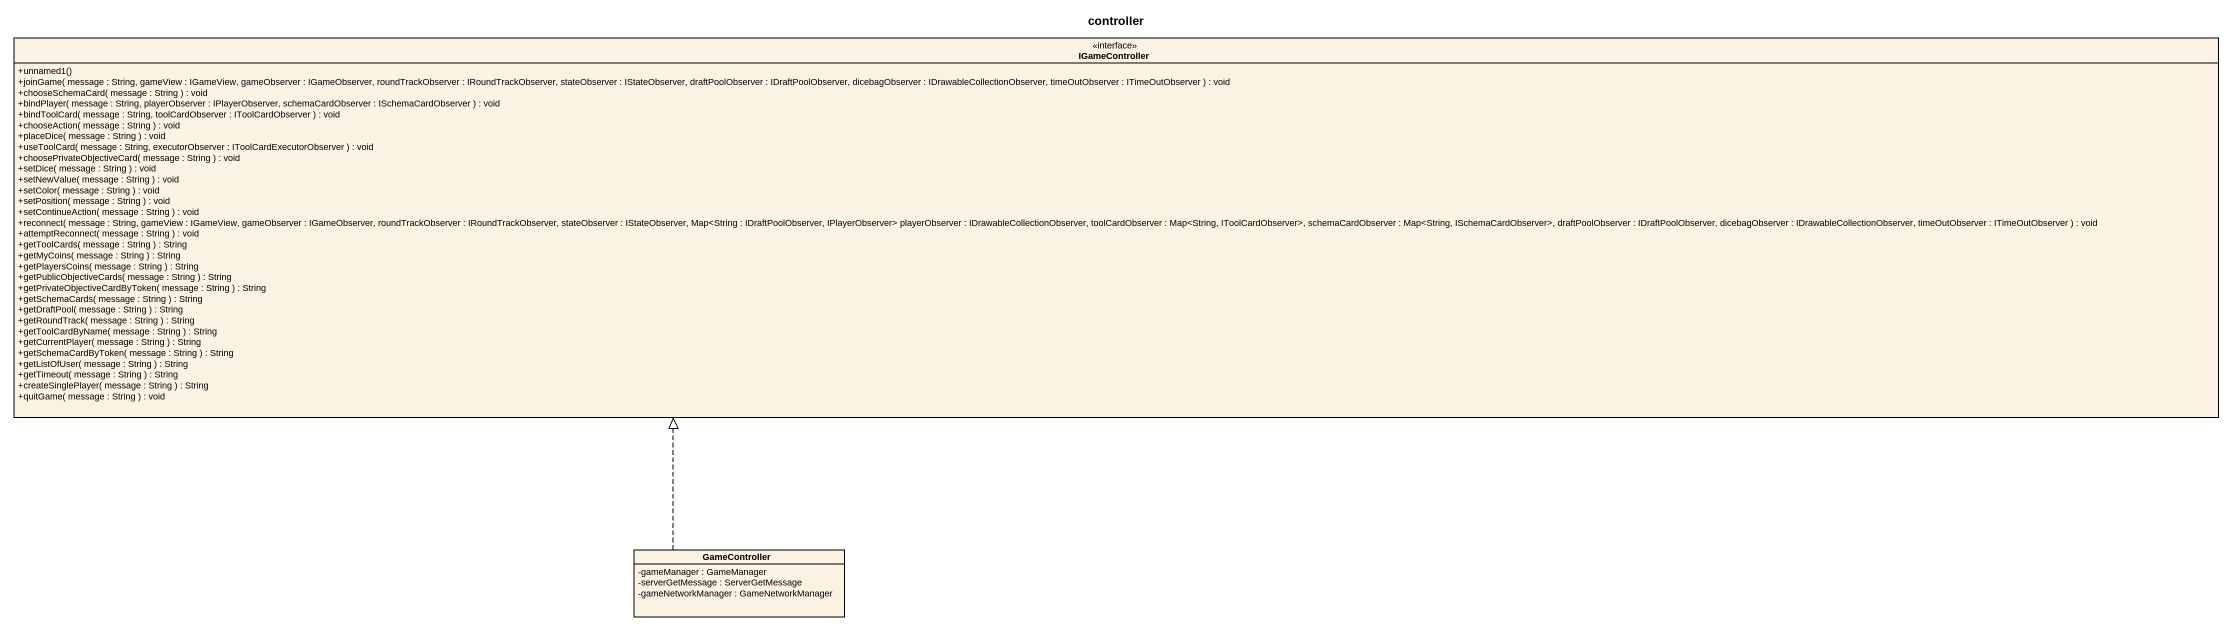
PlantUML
@startuml
title controller
hide circle
hide empty members
skinparam classAttributeIconSize 0
interface IGameController {
  +unnamed1()
  +joinGame( message : String, gameView : IGameView, gameObserver : IGameObserver, roundTrackObserver : IRoundTrackObserver, stateObserver : IStateObserver, draftPoolObserver : IDraftPoolObserver, dicebagObserver : IDrawableCollectionObserver, timeOutObserver : ITimeOutObserver ) : void
  +chooseSchemaCard( message : String ) : void
  +bindPlayer( message : String, playerObserver : IPlayerObserver, schemaCardObserver : ISchemaCardObserver ) : void
  +bindToolCard( message : String, toolCardObserver : IToolCardObserver ) : void
  +chooseAction( message : String ) : void
  +placeDice( message : String ) : void
  +useToolCard( message : String, executorObserver : IToolCardExecutorObserver ) : void
  +choosePrivateObjectiveCard( message : String ) : void
  +setDice( message : String ) : void
  +setNewValue( message : String ) : void
  +setColor( message : String ) : void
  +setPosition( message : String ) : void
  +setContinueAction( message : String ) : void
  +reconnect( message : String, gameView : IGameView, gameObserver : IGameObserver, roundTrackObserver : IRoundTrackObserver, stateObserver : IStateObserver, Map<String : IDraftPoolObserver, IPlayerObserver> playerObserver : IDrawableCollectionObserver, toolCardObserver : Map<String, IToolCardObserver>, schemaCardObserver : Map<String, ISchemaCardObserver>, draftPoolObserver : IDraftPoolObserver, dicebagObserver : IDrawableCollectionObserver, timeOutObserver : ITimeOutObserver ) : void
  +attemptReconnect( message : String ) : void
  +getToolCards( message : String ) : String
  +getMyCoins( message : String ) : String
  +getPlayersCoins( message : String ) : String
  +getPublicObjectiveCards( message : String ) : String
  +getPrivateObjectiveCardByToken( message : String ) : String
  +getSchemaCards( message : String ) : String
  +getDraftPool( message : String ) : String
  +getRoundTrack( message : String ) : String
  +getToolCardByName( message : String ) : String
  +getCurrentPlayer( message : String ) : String
  +getSchemaCardByToken( message : String ) : String
  +getListOfUser( message : String ) : String
  +getTimeout( message : String ) : String
  +createSinglePlayer( message : String ) : String
  +quitGame( message : String ) : void
}
class GameController {
  -gameManager : GameManager
  -serverGetMessage : ServerGetMessage
  -gameNetworkManager : GameNetworkManager
}
GameController .up.|> IGameController
@enduml
